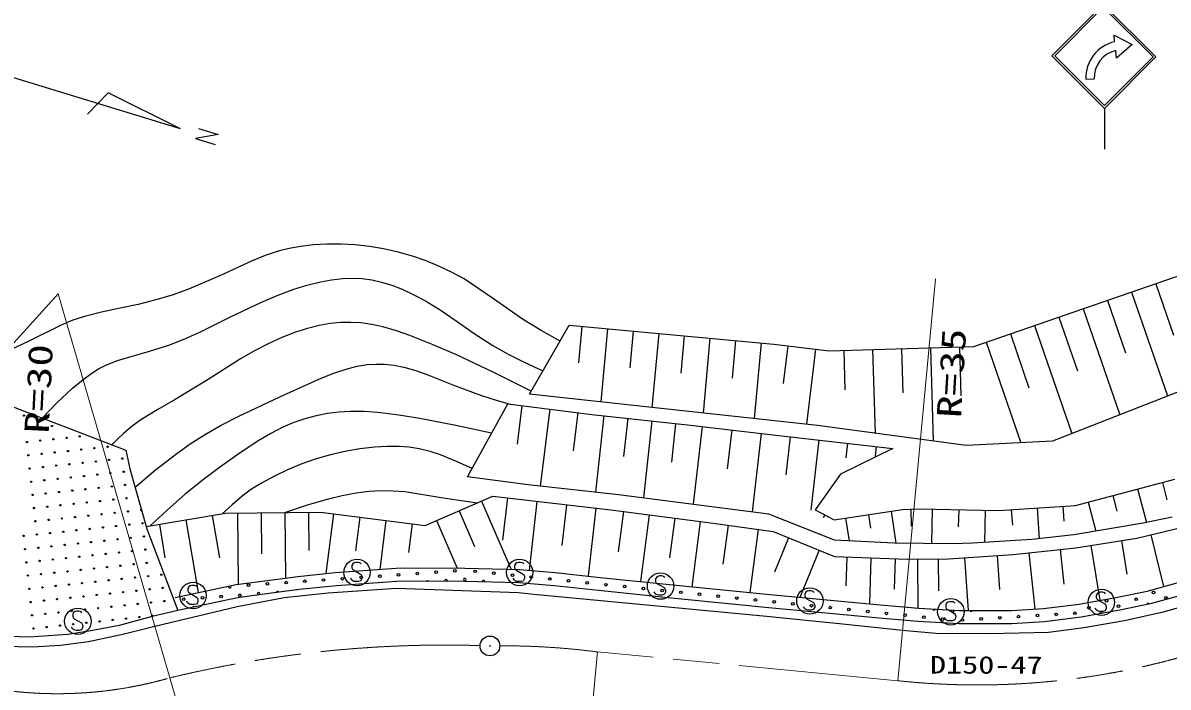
# Model space of a CAD drawing. Units: millimetres, scale not verified. Extents: x 40000 to 680000, y 20000 to 380000.
# Drawn here: x 123659 to 209849, y 270717 to 320694 of the extents above; entities that cross this region are included whole.
import ezdxf
from ezdxf.enums import TextEntityAlignment as Align

# ---------------------------------------------------------------- set-up
doc = ezdxf.new("R2010")
doc.units = ezdxf.units.MM
doc.header["$LTSCALE"] = 1000
doc.linetypes.add('CHAIN', pattern=[18.5, 12, -1.5, 3.5, -1.5])
for name, color, linetype, lineweight in [('M-BGD', 7, 'Continuous', 25), ('M-BGD-HTXT', 7, 'Continuous', 13), ('M-BMK', 2, 'CHAIN', 13), ('M-BMK-SRVR', 3, 'Continuous', 25), ('M-STR-STRC', 7, 'Continuous', 25)]:
    doc.layers.add(name, color=color, linetype=linetype, lineweight=lineweight)
doc.styles.add('ＭＳ ゴシック', font='')
doc.styles.get('ＭＳ ゴシック').set_extended_font_data('MS Gothic')

# ---------------------------------------------------------------- blocks, each defined once
blk = doc.blocks.new('BUHIN3')
at = {"color": 3, "linetype": 'Continuous', "lineweight": 25}
for radius in [746, 22.5]:
    blk.add_circle((0, 0), radius, dxfattribs=at)
blk = doc.blocks.new('BUHIN14')
at = {"color": 7, "linetype": 'Continuous', "lineweight": 25}
blk.add_lwpolyline([(-708, 107), (-749, 37), (-760, -45), (-749, -151), (-703, -299), (-632, -413), (-528, -496), (-403, -526), (-292, -497), (-222, -471), (-138, -403), (-106, -320), (36, 293), (104, 377), (212, 452), (329, 478), (431, 472), (537, 431), (626, 296), (693, 77), (708, -23), (693, -127), (645, -226), (555, -327)], dxfattribs=at)
blk.add_circle((0, 0), 995, dxfattribs=at)

msp = doc.modelspace()

# ---------------------------------------------------------------- linework, layer by layer
at = {"layer": 'M-BGD'}
for p, q in [((135510, 312726), (111608, 320055)), ((130066, 315441), (128524, 313822)), ((135510, 312726), (130066, 315441)), ((138357, 312309), (136643, 311997)), ((136882, 312761), (138357, 312309)), ((136643, 311997), (138126, 311550)), ((195239, 296347), (215320, 303276)), ((208931, 301071), (210266, 297200)), ((207105, 300441), (209803, 292621)), ((203454, 299182), (206206, 291204)), ((205280, 299812), (206642, 295862)), ((201629, 298552), (203018, 294524)), ((161785, 292765), (164771, 297940)), ((164771, 297940), (180180, 296521)), ((165735, 297852), (165483, 295120)), ((167661, 297674), (167154, 292178)), ((169587, 297497), (169332, 294733)), ((199803, 297922), (202610, 289788)), ((171513, 297320), (171001, 291759)), ((173439, 297142), (173181, 294345)), ((175365, 296965), (174847, 291339)), ((177291, 296787), (177031, 293958)), ((179217, 296610), (178693, 290919)), ((180180, 296521), (184343, 296029)), ((196152, 296662), (198761, 289099)), ((197978, 297292), (199374, 293244)), ((181221, 296398), (180885, 293557)), ((183302, 296152), (182632, 290489)), ((184343, 296029), (195239, 296347)), ((185432, 296061), (185519, 293086)), ((187612, 296124), (187796, 289818)), ((189791, 296188), (189888, 292856)), ((191970, 296252), (192176, 289231)), ((194150, 296316), (194257, 292627)), ((217060, 295479), (201154, 289214)), ((119797, 293005), (131406, 288537)), ((183467, 290398), (161785, 292765)), ((157130, 286527), (160149, 292020)), ((160149, 292020), (166480, 291240)), ((161204, 291890), (160847, 288990)), ((163314, 291630), (162601, 285834)), ((165425, 291370), (165070, 288486)), ((166480, 291240), (173684, 290461)), ((167381, 291143), (166757, 285379)), ((169182, 290948), (168870, 288065)), ((170983, 290753), (170355, 284951)), ((172784, 290558), (172468, 287639)), ((173684, 290461), (180337, 289681)), ((174793, 290331), (174106, 284470)), ((177010, 290071), (176666, 287128)), ((179228, 289811), (178535, 283902)), ((180337, 289681), (189132, 288677)), ((194639, 288901), (183467, 290398)), ((181415, 289558), (181088, 286693)), ((183572, 289312), (182969, 284027)), ((185728, 289066), (185603, 287971)), ((187885, 288820), (187801, 288090)), ((201154, 289214), (194639, 288901)), ((131406, 288537), (131713, 287135)), ((189132, 288677), (185194, 286728)), ((131713, 287135), (132983, 282623)), ((161698, 285932), (157130, 286527)), ((185194, 286728), (183281, 284055)), ((202889, 284388), (210349, 286365)), ((168493, 285190), (161698, 285932)), ((207552, 285623), (208219, 283103)), ((209417, 286118), (209763, 284808)), ((153946, 282876), (159017, 285076)), ((158172, 284709), (160399, 279574)), ((159017, 285076), (167902, 284054)), ((160127, 284948), (159762, 281773)), ((162349, 284692), (161751, 279500)), ((164570, 284437), (164218, 281376)), ((179790, 283741), (168493, 285190)), ((203822, 284635), (204399, 282454)), ((205687, 285129), (205999, 283952)), ((132935, 282793), (138906, 283796)), ((137911, 283629), (138445, 280447)), ((138906, 283796), (146046, 283874)), ((139798, 283806), (139856, 278456)), ((141583, 283826), (141616, 280756)), ((143368, 283845), (143422, 278924)), ((145153, 283864), (145184, 280996)), ((146046, 283874), (153946, 282876)), ((147033, 283749), (146467, 279264)), ((156481, 283976), (157644, 281294)), ((166791, 284181), (166203, 279067)), ((167902, 284054), (175605, 283042)), ((168865, 283927), (168467, 280896)), ((170791, 283674), (170132, 278660)), ((184731, 281780), (179790, 283741)), ((183281, 284055), (184722, 283306)), ((184002, 283680), (183893, 283472)), ((184722, 283306), (189864, 284076)), ((187293, 283691), (187447, 282663)), ((189007, 283948), (189367, 281549)), ((189864, 284076), (191093, 284118)), ((190478, 284097), (190522, 282815)), ((191093, 284118), (197081, 283993)), ((192091, 284097), (192037, 281511)), ((194087, 284055), (194060, 282781)), ((196083, 284014), (196032, 281606)), ((197081, 283993), (202889, 284388)), ((198049, 284059), (198128, 282898)), ((199985, 284191), (200142, 281883)), ((201921, 284322), (201997, 283212)), ((133930, 282960), (134353, 280447)), ((135920, 283295), (136838, 277832)), ((149008, 283500), (148687, 280959)), ((150983, 283250), (150519, 279572)), ((152958, 283001), (152686, 280841)), ((154791, 283243), (156345, 279660)), ((172716, 283421), (172326, 280446)), ((174642, 283169), (173999, 278268)), ((175605, 283042), (180130, 282434)), ((176736, 282890), (176345, 279979)), ((185579, 283434), (185835, 281724)), ((207980, 283053), (202749, 282179)), ((207493, 281923), (211751, 282945)), ((210166, 283511), (207980, 283053)), ((132983, 282623), (135321, 276490)), ((178999, 282586), (178360, 277832)), ((180130, 282434), (184754, 280536)), ((181286, 281959), (180216, 279354)), ((202749, 282179), (199603, 281822)), ((202897, 281193), (207493, 281923)), ((208557, 282178), (209493, 278281)), ((183598, 281010), (182144, 277468)), ((189228, 281551), (184731, 281780)), ((193621, 281489), (189228, 281551)), ((195127, 281551), (193621, 281489)), ((199603, 281822), (195127, 281551)), ((198201, 280706), (202897, 281193)), ((201723, 281071), (201994, 278459)), ((204046, 281375), (204702, 277249)), ((206344, 281740), (206744, 279219)), ((184754, 280536), (190223, 280341)), ((185665, 280503), (185588, 278325)), ((187488, 280438), (187365, 276977)), ((189311, 280373), (189230, 278094)), ((190223, 280341), (193313, 280365)), ((190995, 280347), (191024, 276663)), ((192541, 280359), (192559, 277967)), ((193313, 280365), (198201, 280706)), ((194535, 280450), (194811, 276489)), ((196979, 280621), (197158, 278055)), ((199375, 280828), (199814, 276593)), ((144340, 279042), (147167, 279337)), ((147167, 279337), (152092, 279682)), ((152092, 279682), (156932, 279657)), ((156932, 279657), (161033, 279559)), ((161033, 279559), (163728, 279337)), ((163728, 279337), (167096, 278970)), ((135115, 277468), (139698, 278435)), ((139698, 278435), (141868, 278724)), ((141868, 278724), (144340, 279042)), ((152124, 278682), (147254, 278341)), ((156918, 278657), (152124, 278682)), ((160980, 278560), (156918, 278657)), ((163633, 278341), (160980, 278560)), ((167096, 278970), (172570, 278411)), ((172570, 278411), (179623, 277706)), ((208277, 277947), (210719, 278617)), ((141998, 277733), (139808, 277441)), ((144455, 278049), (141998, 277733)), ((146636, 277790), (143317, 277425)), ((147254, 278341), (144455, 278049)), ((151773, 278128), (146636, 277790)), ((160971, 277818), (151773, 278128)), ((162113, 277678), (160971, 277818)), ((179363, 276046), (162113, 277678)), ((166991, 277976), (163633, 278341)), ((172469, 277416), (166991, 277976)), ((179623, 277706), (188188, 276899)), ((206032, 277493), (208277, 277947)), ((210991, 277655), (208509, 276974)), ((139773, 276749), (133586, 275287)), ((139808, 277441), (135321, 276490)), ((143317, 277425), (139773, 276749)), ((179526, 276711), (172469, 277416)), ((188100, 275903), (179526, 276711)), ((188188, 276899), (191089, 276657)), ((200466, 276632), (203155, 276965)), ((203155, 276965), (206032, 277493)), ((208509, 276974), (206221, 276511)), ((212111, 277115), (209467, 276356)), ((133394, 276022), (130899, 275361)), ((135321, 276490), (133394, 276022)), ((185130, 275484), (179363, 276046)), ((191020, 275660), (188100, 275903)), ((191089, 276657), (194162, 276489)), ((194162, 276489), (198070, 276489)), ((198070, 276489), (200466, 276632)), ((203307, 275976), (200557, 275635)), ((206221, 276511), (203307, 275976)), ((209467, 276356), (206570, 275709)), ((128768, 274948), (127050, 274683)), ((130899, 275361), (128768, 274948)), ((133586, 275287), (131279, 274696)), ((189855, 274977), (185130, 275484)), ((192376, 274752), (189855, 274977)), ((194135, 275489), (191020, 275660)), ((198100, 275489), (194135, 275489)), ((200557, 275635), (198100, 275489)), ((203504, 275174), (200843, 274837)), ((206570, 275709), (203504, 275174)), ((124141, 274469), (121861, 274551)), ((127050, 274683), (124141, 274469)), ((128608, 274134), (126498, 273852)), ((131279, 274696), (128608, 274134)), ((196398, 274724), (192376, 274752)), ((200843, 274837), (196398, 274724)), ((124389, 273712), (122166, 273768)), ((126498, 273852), (124389, 273712))]:
    msp.add_line(p, q, dxfattribs=at)
for points in [[(164087, 296754), (162667, 297548), (161271, 298397), (159088, 299936), (156864, 301428), (155962, 301924), (155022, 302371), (154018, 302780), (152982, 303137), (151897, 303447), (150790, 303699), (149735, 303878), (148672, 303996), (147613, 304054), (146540, 304052), (145536, 303996), (144541, 303880), (143698, 303725), (142870, 303511), (141889, 303181), (140917, 302789), (138539, 301699), (136125, 300660), (134958, 300239), (133774, 299877), (132327, 299515), (130863, 299210), (129569, 298936), (128286, 298602), (127429, 298315), (126593, 297970), (124108, 296740), (121603, 295567)], [(125118, 290957), (126224, 292095), (127385, 293201), (128060, 293773), (128769, 294294), (129352, 294653), (129962, 294958), (130783, 295281), (131631, 295550), (133191, 295986), (134728, 296478), (135888, 296936), (137032, 297453), (139290, 298583), (141575, 299659), (142795, 300181), (144041, 300649), (145029, 300960), (146049, 301218), (146885, 301372), (147736, 301466), (148466, 301490), (149202, 301454), (149920, 301357), (150640, 301198), (151425, 300959), (152197, 300661), (153089, 300244), (153957, 299772), (155130, 299044), (156258, 298274), (157624, 297320), (159025, 296415), (160180, 295772), (161377, 295174), (162083, 294840), (162792, 294510)], [(161917, 292994), (159107, 294386), (156252, 295732), (154543, 296481), (152787, 297184), (151771, 297534), (150745, 297825), (149916, 298001), (149083, 298118), (148336, 298163), (147586, 298148), (146776, 298068), (145969, 297927), (145068, 297704), (144178, 297422), (143158, 297030), (142161, 296582), (141082, 296021), (140042, 295413), (137606, 293860), (135126, 292349), (133822, 291613), (132546, 290823), (131876, 290338), (131236, 289801), (130786, 289379), (130344, 288946)], [(132097, 285770), (133648, 287055), (135241, 288296), (136257, 289016), (137316, 289692), (138590, 290418), (139905, 291098), (142988, 292563), (146095, 293973), (147072, 294350), (148073, 294671), (148815, 294854), (149574, 294979), (150217, 295026), (150871, 295012), (151594, 294931), (152322, 294786), (153237, 294533), (154143, 294218), (156147, 293405), (158170, 292648), (159278, 292308), (160395, 291990)], [(158937, 289816), (156247, 290399), (153529, 290926), (151963, 291179), (150376, 291374), (149335, 291447), (148295, 291459), (147439, 291413), (146576, 291305), (145730, 291137), (144887, 290907), (144052, 290617), (143231, 290267), (142314, 289799), (141426, 289278), (139930, 288287), (138461, 287239), (137153, 286268), (135876, 285245), (134535, 284063), (133226, 282842)], [(157480, 287163), (156296, 287703), (155091, 288187), (154300, 288441), (153482, 288639), (152731, 288761), (151965, 288825), (151056, 288829), (150145, 288774), (149009, 288638), (147885, 288444), (146803, 288200), (145727, 287895), (144645, 287510), (143575, 287067), (142590, 286599), (141621, 286073), (140876, 285604), (140167, 285087), (139398, 284437), (138654, 283754)], [(143376, 283845), (145009, 284397), (146666, 284894), (147696, 285144), (148749, 285337), (149695, 285451), (150645, 285504), (151524, 285495), (152409, 285424), (155129, 284974), (157857, 284573)]]:
    msp.add_lwpolyline(points, dxfattribs=at)
for centre, radius in [((123748, 291145), 49.7), ((123855, 290150), 49.7), ((124849, 290257), 49.7), ((125844, 290363), 49.7), ((127939, 289582), 49.7), ((123961, 289156), 49.7), ((124956, 289263), 49.7), ((125950, 289369), 49.7), ((126944, 289475), 49.7), ((129039, 288694), 49.7), ((130034, 288800), 49.7), ((124068, 288162), 49.7), ((125062, 288268), 49.7), ((126056, 288375), 49.7), ((127051, 288481), 49.7), ((128045, 288587), 49.7), ((131134, 287912), 49.7), ((124174, 287167), 49.7), ((125169, 287274), 49.7), ((126163, 287380), 49.7), ((127157, 287487), 49.7), ((128151, 287593), 49.7), ((129146, 287700), 49.7), ((130140, 287806), 49.7), ((124281, 286173), 49.7), ((125275, 286280), 49.7), ((126269, 286386), 49.7), ((127264, 286492), 49.7), ((128258, 286599), 49.7), ((129252, 286705), 49.7), ((130247, 286812), 49.7), ((131241, 286918), 49.7), ((125381, 285285), 49.7), ((126376, 285392), 49.7), ((127370, 285498), 49.7), ((128364, 285605), 49.7), ((129359, 285711), 49.7), ((130353, 285817), 49.7), ((131347, 285924), 49.7), ((124387, 285179), 49.7), ((126482, 284397), 49.7), ((127476, 284504), 49.7), ((128471, 284610), 49.7), ((129465, 284717), 49.7), ((130459, 284823), 49.7), ((131454, 284930), 49.7), ((124494, 284184), 49.7), ((125488, 284291), 49.7), ((128577, 283616), 49.7), ((129572, 283722), 49.7), ((130566, 283829), 49.7), ((131560, 283935), 49.7), ((124600, 283190), 49.7), ((125594, 283297), 49.7), ((126589, 283403), 49.7), ((127583, 283509), 49.7), ((129678, 282728), 49.7), ((130672, 282834), 49.7), ((131667, 282941), 49.7), ((132661, 283047), 49.7), ((123712, 282089), 49.7), ((124706, 282196), 49.7), ((125701, 282302), 49.7), ((126695, 282409), 49.7), ((127689, 282515), 49.7), ((128684, 282622), 49.7), ((130779, 281840), 49.7), ((131773, 281947), 49.7), ((132767, 282053), 49.7), ((123818, 281095), 49.7), ((124813, 281202), 49.7), ((125807, 281308), 49.7), ((126801, 281414), 49.7), ((127796, 281521), 49.7), ((128790, 281627), 49.7), ((129784, 281734), 49.7), ((131879, 280952), 49.7), ((132874, 281059), 49.7), ((123925, 280101), 49.7), ((124919, 280207), 49.7), ((125914, 280314), 49.7), ((126908, 280420), 49.7), ((127902, 280526), 49.7), ((128897, 280633), 49.7), ((129891, 280739), 49.7), ((130885, 280846), 49.7), ((125026, 279213), 49.7), ((126020, 279319), 49.7), ((127014, 279426), 49.7), ((128009, 279532), 49.7), ((129003, 279639), 49.7), ((129997, 279745), 49.7), ((130992, 279851), 49.7), ((131986, 279958), 49.7), ((132980, 280064), 49.7), ((151933, 279170), 99.5), ((153344, 279268), 99.5), ((154755, 279367), 99.5), ((156165, 279466), 99.5), ((157694, 279428), 99.5), ((159101, 279285), 99.5), ((124031, 279106), 49.7), ((127121, 278431), 49.7), ((128115, 278538), 49.7), ((129109, 278644), 49.7), ((130104, 278751), 49.7), ((131098, 278857), 49.7), ((132092, 278964), 49.7), ((133087, 279070), 49.7), ((134081, 279176), 49.7), ((140647, 278380), 99.5), ((142058, 278479), 99.5), ((143468, 278577), 99.5), ((144879, 278676), 99.5), ((146290, 278775), 99.5), ((147701, 278873), 99.5), ((149112, 278972), 99.5), ((150522, 279071), 99.5), ((160508, 279141), 99.5), ((161915, 278997), 99.5), ((163322, 278853), 99.5), ((164728, 278710), 99.5), ((166135, 278566), 99.5), ((167542, 278422), 99.5), ((124138, 278112), 49.7), ((125132, 278219), 49.7), ((126126, 278325), 49.7), ((128221, 277544), 49.7), ((129216, 277650), 49.7), ((130210, 277756), 49.7), ((131204, 277863), 49.7), ((132199, 277969), 49.7), ((133193, 278076), 49.7), ((134187, 278182), 49.7), ((138580, 277527), 99.5), ((139991, 277625), 99.5), ((168949, 278279), 99.5), ((170356, 278135), 99.5), ((171763, 277991), 99.5), ((173170, 277847), 99.5), ((174577, 277704), 99.5), ((175984, 277560), 99.5), ((208755, 277841), 99.5), ((209672, 277441), 99.5), ((124244, 277118), 49.7), ((125239, 277224), 49.7), ((126233, 277331), 49.7), ((127227, 277437), 49.7), ((129322, 276656), 49.7), ((130317, 276762), 49.7), ((131311, 276869), 49.7), ((132305, 276975), 49.7), ((133300, 277081), 49.7), ((134294, 277188), 49.7), ((135759, 277329), 99.5), ((137169, 277428), 99.5), ((177390, 277416), 99.5), ((178797, 277272), 99.5), ((180204, 277129), 99.5), ((181611, 276985), 99.5), ((183018, 276841), 99.5), ((184425, 276697), 99.5), ((203889, 276691), 99.5), ((205206, 277208), 99.5), ((206122, 276808), 99.5), ((207439, 277325), 99.5), ((124351, 276123), 49.7), ((125345, 276230), 49.7), ((126339, 276336), 49.7), ((127334, 276443), 49.7), ((128328, 276549), 49.7), ((130423, 275768), 49.7), ((131417, 275874), 49.7), ((132412, 275981), 49.7), ((133406, 276087), 49.7), ((185832, 276554), 99.5), ((187239, 276410), 99.5), ((188646, 276266), 99.5), ((190052, 276123), 99.5), ((191459, 275979), 99.5), ((192866, 275835), 99.5), ((194364, 275768), 99.5), ((195775, 275852), 99.5), ((197187, 275936), 99.5), ((198599, 276020), 99.5), ((200010, 276104), 99.5), ((201422, 276188), 99.5), ((202834, 276271), 99.5), ((124457, 275129), 49.7), ((125451, 275236), 49.7), ((126446, 275342), 49.7), ((127440, 275448), 49.7), ((128434, 275555), 49.7), ((129429, 275661), 49.7)]:
    msp.add_circle(centre, radius, dxfattribs=at)
for centre, radius, start, end in [((132554, 284042), 49.7, 71.22481, 320.22578), ((154099, 278612), 99.5, 36.4029, 143.01625), ((155509, 278711), 99.5, 331.9224, 207.49675), ((156920, 278810), 99.5, 89.22047, 269.1179), ((156919, 278797), 99.5, 269.84487, 88.4935), ((158326, 278653), 99.5, 341.41722, 195.83586), ((159732, 278509), 99.5, 52.66069, 124.59239), ((139236, 278281), 99.5, 158.42323, 45.3934), ((141402, 277724), 99.5, 322.72974, 232.464), ((142812, 277823), 99.5, 15.84197, 178.82506), ((144223, 277921), 99.5, 84.24555, 110.42148), ((136513, 276673), 99.5, 54.94611, 148.98126), ((190828, 276754), 99.5, 223.91384, 306.5592), ((208355, 276925), 99.5, 21.5911, 181.25987), ((192235, 276610), 99.5, 185.916, 347.82244), ((193642, 276467), 99.5, 146.01042, 27.72801), ((195027, 276516), 99.5, 195.58422, 344.41578), ((204806, 276291), 99.5, 347.231, 213.5904)]:
    msp.add_arc(centre, radius, start, end, dxfattribs=at)
at = {"layer": 'M-BGD-HTXT'}
for p, q in [((189509, 271193), (192346, 301436)), ((106000, 277883), (126305, 300311)), ((126305, 300311), (134716, 271410)), ((166902, 273365), (164074, 243746)), ((134716, 271410), (143051, 242776))]:
    msp.add_line(p, q, dxfattribs=at)
at = {"layer": 'M-BMK'}
msp.add_line((189509, 271193), (166902, 273365), dxfattribs=at)
for centre, radius, start, end in [((195502, 327867), 56989, 263.9635, 303.60825), ((126260, 300825), 30606, 228.55261, 286.03925), ((155425, 185815), 88064, 88.28522, 103.60101), ((159778, 218152), 55671, 82.64783, 90.22467)]:
    msp.add_arc(centre, radius, start, end, dxfattribs=at)
at = {"layer": 'M-STR-STRC'}
for p, q in [((201105, 318217), (204974, 322087)), ((204974, 321875), (201317, 318217)), ((204974, 322087), (208927, 318134)), ((208715, 318134), (204974, 321875)), ((205821, 319280), (205788, 319779)), ((205788, 319779), (207153, 319079)), ((207153, 319079), (205954, 318051)), ((205058, 314265), (201105, 318217)), ((201317, 318217), (205058, 314477)), ((208927, 318134), (205058, 314265)), ((205058, 314477), (208715, 318134)), ((205954, 318051), (205921, 318616)), ((203662, 316457), (204294, 316490)), ((205058, 314265), (205058, 311189))]:
    msp.add_line(p, q, dxfattribs=at)
for centre, radius, start, end in [((206449, 316564), 2788, 102.99841, 182.19086), ((206382, 316577), 2090, 102.72791, 182.39496)]:
    msp.add_arc(centre, radius, start, end, dxfattribs=at)

# ---------------------------------------------------------------- block references
at = {"layer": 'M-BMK-SRVR', "rotation": 252.95278}
msp.add_blockref('BUHIN3', (158810, 273814), dxfattribs=at)
at = {"layer": 'M-STR-STRC', "rotation": 252.95278}
for p in [(148805, 279339), (161044, 279339), (171652, 278320), (136464, 277606), (182892, 277198), (193499, 276382), (204826, 277096), (127794, 275668)]:
    msp.add_blockref('BUHIN14', p, dxfattribs=at)

# ---------------------------------------------------------------- texts
at = {"layer": 'M-BGD-HTXT', "style": 'ＭＳ ゴシック', "width": 1.35}
for s, height, rotation, p in [('R=35', 1833, 86.6, (194807, 290884)), ('R=30', 1833, 87.2, (126143, 289723)), ('D150-47', 1320, 359.8, (191923, 271344))]:
    msp.add_text(s, height=height, rotation=rotation, dxfattribs=at).set_placement(p, align=Align.BOTTOM_LEFT)

doc.saveas('drawing.dxf')
